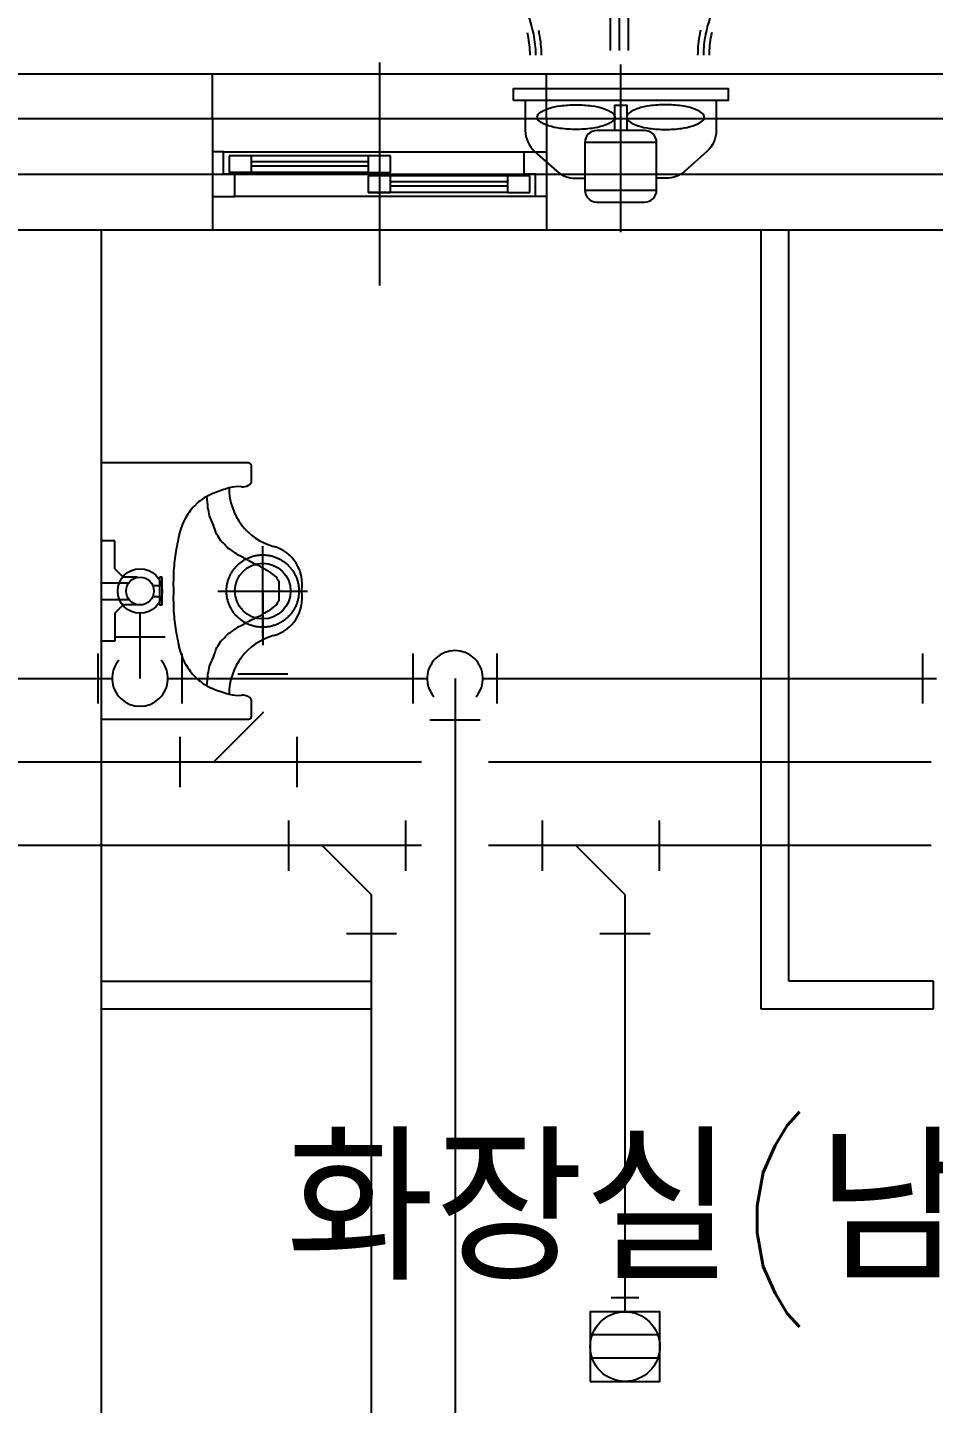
# Model space of a CAD drawing. Header units: millimetres. Extents: x 83956 to 461956, y 36707 to 125807.
# Drawn here: x 284222 to 285849, y 86797 to 89266 of the extents above; entities that cross this region are included whole.
import ezdxf

# ---------------------------------------------------------------- set-up
doc = ezdxf.new("R2010")
doc.units = ezdxf.units.MM
doc.header["$LTSCALE"] = 100
doc.header["$MEASUREMENT"] = 0
doc.linetypes.add('CEN', pattern=[62, 60, -1, 0, -1])
doc.linetypes.add('CENTER', pattern=[50.8, 31.75, -6.35, 6.35, -6.35])
for name, color, linetype in [('2', 2, 'CONTINUOUS'), ('ARCH', 9, 'CONTINUOUS'), ('CEN', 1, 'CEN'), ('PIPE', 3, 'CONTINUOUS')]:
    doc.layers.add(name, color=color, linetype=linetype)
doc.styles.add('GHS', font='romans.shx', dxfattribs={"bigfont": 'ghs.shx'})

# ---------------------------------------------------------------- blocks, each defined once
blk = doc.blocks.new('S19')
at = {"layer": 'CEN'}
for p, q in [((0, -80.5), (0, 80.5)), ((80.5, 0), (-80.5, 0))]:
    blk.add_line(p, q, dxfattribs=at)
blk.add_circle((0, 0), 65, dxfattribs=at)
at = {"layer": 'PIPE'}
blk.add_circle((0, 0), 50, dxfattribs=at)
blk = doc.blocks.new('fa1')
at = {"layer": '2', "color": 6, "linetype": 'ByBlock'}
for p, q in [((340.4, 400.9), (289.3, 330.5)), ((340.4, 400.9), (324.8, 315.3)), ((68.2, 13.7), (132.5, 13.7)), ((549.9, -2.4), (444, 21.7)), ((68.2, -2.4), (549.9, -2.4)), ((68.2, -18.5), (132.5, -18.5)), ((549.9, -2.4), (444, -26.5)), ((340.4, -405.7), (324.8, -320.1)), ((340.4, -405.7), (289.3, -335.3))]:
    blk.add_line(p, q, dxfattribs=at)
at = {"layer": '2', "color": 2}
for p, q in [((-182.4, -64.3), (-182.4, 64.3)), ((-96.7, 64.3), (-96.7, -64.3))]:
    blk.add_line(p, q, dxfattribs=at)
at = {"layer": '2', "color": 1, "linetype": 'CENTER'}
blk.add_line((-257.8, 0), (42.9, 0), dxfattribs=at)
at = {"layer": '2', "color": 6}
for points in [[(340.4, 400.9, -0.073592), (281.2, 281, -0.084473), (199.6, 197.5, -0.106416), (97.2, 152.2, -0.051838), (60, 148.4, -0.129669)], [(184.2, 187.1, -0.036845), (179.1, 189.8, -0.054222), (166.1, 200, -0.041151), (151.8, 216.5, -0.041151), (140.4, 235.2, -0.054222), (134.6, 250.7, -0.09724), (133.8, 265.8, -0.203195), (137.7, 272.2, -0.203195), (144.9, 273.9, -0.09724), (159.1, 268.5, -0.054222), (172.1, 258.2, -0.041151), (186.3, 241.7, -0.041151)], [(186.3, 241.7, -0.041151), (197.7, 223.1, -0.054222), (203.5, 207.6, -0.041608), (204.6, 201.1, -0.203195)], [(222.8, 160.6, -0.041151), (211.5, 179.2, -0.054222), (205.7, 194.7, -0.041608), (204.6, 201.1, -0.203195)], [(223, 216, -0.050521), (230.1, 212.5, -0.054222), (243.1, 202.3, -0.041151), (257.4, 185.7, -0.041151), (268.7, 167.1, -0.054222), (274.5, 151.6, -0.09724), (275.4, 136.5, -0.203195), (271.5, 130.1, -0.203195), (264.2, 128.4, -0.09724), (250.1, 133.8, -0.054222), (237.1, 144.1, -0.041151), (222.8, 160.6, -0.041151)], [(100.6, 163.4, -0.00542), (95.1, 162.3, -0.051838), (60, 158.7, -0.051838)], [(104.4, 143.2, -0.004714), (99.3, 142.1, -0.051838), (59.9, 138.1, -0.051838)], [(239.2, -2.4, 0.084944), (243.9, 13.5, 0.054222), (244.2, 34.2, 0.041151), (239.3, 61, 0.041151), (230.1, 86.7, 0.054222), (219.5, 104.5, 0.09724), (205.5, 117.2, 0.203195), (196.2, 118.5, 0.203195), (188.9, 112.7, 0.09724), (183.1, 94.7, 0.054222), (182.8, 74, 0.041151), (187.7, 47.2, 0.041151)], [(187.7, 47.2, 0.041151), (196.9, 21.5, 0.054222), (207.5, 3.7, 0.041608), (212.9, -2.4, 0.203195)], [(186.5, -2.4, 0.084944), (181.8, -18.3, 0.054222), (181.6, -39, 0.041151), (186.4, -65.8, 0.041151), (195.6, -91.5, 0.054222), (206.2, -109.3, 0.09724), (220.2, -122, 0.203195), (229.5, -123.3, 0.203195), (236.9, -117.5, 0.09724), (242.7, -99.5, 0.054222), (242.9, -78.8, 0.041151), (238, -52, 0.041151)], [(238, -52, 0.041151), (228.8, -26.3, 0.054222), (218.3, -8.5, 0.041608), (212.9, -2.4, 0.203195)], [(104.4, -148, 0.004714), (99.3, -146.9, 0.051838), (59.9, -142.9, 0.051838)], [(223, -220.8, 0.050521), (230.1, -217.3, 0.054222), (243.1, -207.1, 0.041151), (257.4, -190.5, 0.041151), (268.7, -171.9, 0.054222), (274.5, -156.4, 0.09724), (275.4, -141.3, 0.203195), (271.5, -134.9, 0.203195), (264.2, -133.2, 0.09724), (250.1, -138.6, 0.054222), (237.1, -148.8, 0.041151), (222.8, -165.4, 0.041151)], [(340.4, -405.7, 0.073592), (281.2, -285.7, 0.084473), (199.6, -202.3, 0.106416), (97.2, -157, 0.051838), (60, -153.2, 0.129669)], [(100.6, -168.2, 0.00542), (95.1, -167.1, 0.051838), (60, -163.5, 0.051838)], [(222.8, -165.4, 0.041151), (211.5, -184, 0.054222), (205.7, -199.5, 0.041608), (204.6, -205.9, 0.203195)], [(184.2, -191.9, 0.036845), (179.1, -194.6, 0.054222), (166.1, -204.8, 0.041151), (151.8, -221.3, 0.041151), (140.4, -240, 0.054222), (134.6, -255.5, 0.09724), (133.8, -270.6, 0.203195), (137.7, -277, 0.203195), (144.9, -278.7, 0.09724), (159.1, -273.3, 0.054222), (172.1, -263, 0.041151), (186.3, -246.5, 0.041151)], [(186.3, -246.5, 0.041151), (197.7, -227.9, 0.054222), (203.5, -212.4, 0.041608), (204.6, -205.9, 0.203195)]]:
    blk.add_lwpolyline(points, format="xyb", dxfattribs=at)
at = {"layer": '2', "color": 2}
blk.add_lwpolyline([(-21.4, -192.9), (0, -192.9), (0, 192.9), (-21.4, 192.9)], close=True, dxfattribs=at)
for points in [[(-21.4, 171.4), (-75.6, 171.4, 0.214003), (-112.9, 154.7), (-148.3, 115, 0.183909), (-161, 81.7), (-161, 64.3)], [(-21.4, -171.4), (-75.6, -171.4, -0.214003), (-112.9, -154.7), (-148.3, -115, -0.183909), (-161, -81.7), (-161, -64.3)]]:
    blk.add_lwpolyline(points, format="xyb", dxfattribs=at)
at = {"layer": '2', "color": 1}
for points in [[(-51.4, 150, -0.233438), (-44.7, 146.7, -0.086803), (-35.8, 129.6, -0.044154), (-31.2, 108.9, -0.032668), (-29.3, 80.4, -0.032668), (-31.2, 51.8, -0.044154), (-35.8, 31.1, -0.086803), (-44.7, 14, -0.233438), (-51.4, 10.7, -0.233438), (-58.1, 14, -0.086803), (-67, 31.1, -0.044154), (-71.6, 51.8, -0.032668), (-73.5, 80.4, -0.032668), (-71.6, 108.9, -0.044154), (-67, 129.6, -0.086803), (-58.1, 146.7, -0.233438)], [(-51.4, -150, 0.233438), (-44.7, -146.7, 0.086803), (-35.8, -129.6, 0.044154), (-31.2, -108.9, 0.032668), (-29.3, -80.4, 0.032668), (-31.2, -51.8, 0.044154), (-35.8, -31.1, 0.086803), (-44.7, -14, 0.233438), (-51.4, -10.7, 0.233438), (-58.1, -14, 0.086803), (-67, -31.1, 0.044154), (-71.6, -51.8, 0.032668), (-73.5, -80.4, 0.032668), (-71.6, -108.9, 0.044154), (-67, -129.6, 0.086803), (-58.1, -146.7, 0.233438)]]:
    blk.add_lwpolyline(points, format="xyb", close=True, dxfattribs=at)
at = {"layer": '2', "color": 2}
blk.add_lwpolyline([(-96.7, 64.3, -0.414214), (-75.3, 42.9), (-75.3, -42.9, -0.414214), (-96.7, -64.3), (-182.4, -64.3, -0.414214), (-203.8, -42.9), (-203.8, 42.9, -0.414214), (-182.4, 64.3)], format="xyb", close=True, dxfattribs=at)
at = {"layer": '2', "color": 1}
blk.add_lwpolyline([(-75.3, -10.7), (-30, -10.7), (-30, 10.7), (-75.3, 10.7)], dxfattribs=at)

msp = doc.modelspace()

# ---------------------------------------------------------------- linework, layer by layer
at = {"layer": 'ARCH', "ltscale": 2}
for p, q in [((284853.8, 89203.1), (284853.8, 88803.1)), ((283953.8, 89103.1), (284553.8, 89103.1)), ((284553.8, 89103.1), (284553.8, 88903.1)), ((284553.8, 89103.1), (285153.8, 89103.1)), ((285153.8, 89103.1), (287553.8, 89103.1)), ((285153.8, 89103.1), (285153.8, 88903.1)), ((284573.8, 89043.1), (284553.8, 89043.1)), ((284553.8, 89043.1), (284553.8, 89018.1)), ((284573.8, 89043.1), (285113.8, 89043.1)), ((284573.8, 89003.1), (284573.8, 89043.1)), ((284623.8, 89036.1), (284583.8, 89036.1)), ((284583.8, 89036.1), (284583.8, 89006.1)), ((284833.8, 89036.1), (284623.8, 89036.1)), ((284623.8, 89006.1), (284623.8, 89036.1)), ((284873.8, 89036.1), (284833.8, 89036.1)), ((284833.8, 89036.1), (284833.8, 89006.1)), ((284873.8, 89006.1), (284873.8, 89036.1)), ((285113.8, 89003.1), (285113.8, 89043.1)), ((285113.8, 89043.1), (285153.8, 89043.1)), ((285153.8, 89043.1), (285153.8, 89018.1)), ((284833.8, 89006.1), (284583.8, 89006.1)), ((284583.8, 89006.1), (284623.8, 89006.1)), ((284833.8, 89025.1), (284623.8, 89025.1)), ((284833.8, 89017.1), (284623.8, 89017.1)), ((284833.8, 89006.1), (284873.8, 89006.1)), ((284553.8, 88988.1), (284553.8, 88963.1)), ((284593.8, 89003.1), (284573.8, 89003.1)), ((284593.8, 88963.1), (284593.8, 89003.1)), ((284873.8, 89000.1), (284833.8, 89000.1)), ((284833.8, 89000.1), (284833.8, 88970.1)), ((285083.8, 89000.1), (284873.8, 89000.1)), ((284873.8, 88970.1), (284873.8, 89000.1)), ((285083.8, 88989.1), (284873.8, 88989.1)), ((285083.8, 88981.1), (284873.8, 88981.1)), ((285123.8, 89000.1), (285083.8, 89000.1)), ((285083.8, 89000.1), (285083.8, 88970.1)), ((285133.8, 89003.1), (285113.8, 89003.1)), ((285123.8, 88970.1), (285123.8, 89000.1)), ((285133.8, 88963.1), (285133.8, 89003.1)), ((285153.8, 88988.1), (285153.8, 88963.1)), ((284553.8, 88963.1), (284593.8, 88963.1)), ((285133.8, 88963.1), (284593.8, 88963.1)), ((285083.8, 88970.1), (284833.8, 88970.1)), ((284833.8, 88970.1), (284873.8, 88970.1)), ((285083.8, 88970.1), (285123.8, 88970.1)), ((285153.8, 88963.1), (285133.8, 88963.1)), ((283953.8, 88903.1), (284553.8, 88903.1)), ((284553.8, 88903.1), (285153.8, 88903.1)), ((285153.8, 88903.1), (286653.8, 88903.1))]:
    msp.add_line(p, q, dxfattribs=at)
at = {"layer": 'ARCH', "linetype": 'ByBlock', "ltscale": 2}
for p, q in [((280846.6, 89183.1), (287512.4, 89183.1)), ((284553.8, 89103.1), (284553.8, 89183.1)), ((285153.8, 89103.1), (285153.8, 89183.1)), ((280846.6, 89003.1), (287512.4, 89003.1))]:
    msp.add_line(p, q, dxfattribs=at)
at = {"layer": 'ARCH'}
for p, q in [((284353.8, 88903.1), (284353.8, 85803.1)), ((285538.8, 88903.1), (285538.8, 87504.8)), ((285588.8, 87554.8), (285588.8, 88903.1)), ((284488.8, 88484.7), (284353.8, 88484.7)), ((284618.8, 88484.7), (284488.8, 88484.7)), ((284623.8, 88469.7), (284623.8, 88479.7)), ((284623.8, 88449.7), (284623.8, 88469.7)), ((284378.8, 88344.7), (284353.8, 88344.7)), ((284378.8, 88294.7), (284378.8, 88344.7)), ((284393.8, 88279.7), (284378.8, 88294.7)), ((284353.8, 88269.7), (284403.8, 88269.7)), ((284418.8, 88279.7), (284393.8, 88279.7)), ((284448.8, 88264.7), (284458.8, 88264.7)), ((284463.8, 88279.7), (284458.8, 88279.7)), ((284458.8, 88279.7), (284458.8, 88229.7)), ((284463.8, 88229.7), (284463.8, 88279.7)), ((284353.8, 88239.7), (284403.8, 88239.7)), ((284448.8, 88244.7), (284458.8, 88244.7)), ((284393.8, 88229.7), (284378.8, 88214.7)), ((284378.8, 88214.7), (284378.8, 88164.7)), ((284418.8, 88229.7), (284393.8, 88229.7)), ((284458.8, 88229.7), (284463.8, 88229.7)), ((284378.8, 88164.7), (284353.8, 88164.7)), ((284623.8, 88039.7), (284623.8, 88059.7)), ((284353.8, 88024.7), (284488.8, 88024.7)), ((284488.8, 88024.7), (284618.8, 88024.7)), ((284623.8, 88029.7), (284623.8, 88039.7)), ((284353.8, 87554.8), (284839, 87554.8)), ((284839, 87554.8), (284839, 87504.8)), ((285848.8, 87554.8), (285588.8, 87554.8)), ((285848.8, 87504.8), (285848.8, 87554.8)), ((284353.8, 87504.8), (284839, 87504.8)), ((285538.8, 87504.8), (285848.8, 87504.8))]:
    msp.add_line(p, q, dxfattribs=at)
msp.add_circle((284423.8, 88254.7), 25, dxfattribs=at)
for centre, radius, start, end in [((284618.8, 88479.7), 5, 45, 90), ((284618.8, 88479.7), 5, 0, 45), ((284679.3, 88108.3), 344.9, 106.0728, 110.556), ((284600.4, 88382.3), 59.8, 84.7623, 106.0728), ((284692.7, 88439.7), 108.9, 180, 254.6079), ((284607.8, 88463.4), 21.7, 264.7623, 300.509), ((284607.9, 88463.4), 21.6, 300.509, 315), ((284621.5, 88449.7), 2.35, 315, 0), ((284608, 88321.1), 122.3, 126.8699, 133.5138), ((284577.9, 88361.2), 72.1, 118.2166, 126.8699), ((284599.7, 88320.5), 118.2, 110.556, 118.2166), ((284362, 88398.8), 183.7, 1.5216, 8.1301), ((284588.7, 88341.4), 94.2, 133.5138, 151.3895), ((284466.2, 88377.9), 83.4, 8.1301, 17.9409), ((284237.8, 88251.5), 340.4, 17.9409, 23.9625), ((284617.8, 88325.5), 127.4, 151.3895, 166.7484), ((286037.2, 88039.3), 1575.4, 168.6901, 169.3754), ((284684.9, 88309.7), 196.3, 166.7484, 168.6901), ((284523.4, 88324.5), 49.7, 23.9625, 39.7554), ((284501.2, 88263.6), 105.6, 39.7554, 50.1944), ((284769.9, 88277), 285.9, 169.3754, 176.1859), ((284525.6, 88231.9), 114.3, 50.1944, 60.226), ((284518.6, 88139.6), 197.2, 60.226, 65.9939), ((284645.3, 88267.6), 69.7, 349.4029, 74.6079), ((284906.5, 88267.9), 422.9, 176.1859, 181.7853), ((284765, 88582.9), 310, 241.3944, 245.9939), ((284763.7, 88487.1), 225.1, 236.3099, 241.3944), ((284750.3, 88401.9), 146.8, 230.0129, 236.3099), ((284681.5, 88282.3), 12.9, 191.3099, 230.0129), ((284727.9, 88265.6), 55.1, 172.875, 191.3099), ((284906.5, 88241.6), 422.9, 178.2147, 183.8141), ((284645.3, 88241.9), 69.7, 285.3921, 10.5971), ((284727.9, 88243.9), 55.1, 168.6901, 187.125), ((284763.7, 88022.4), 225.1, 118.6056, 123.6901), ((284750.3, 88107.6), 146.8, 123.6901, 129.9871), ((284681.5, 88227.2), 12.9, 129.9871, 168.6901), ((284769.9, 88232.5), 285.9, 183.8141, 190.6246), ((284525.6, 88277.6), 114.3, 299.774, 309.8056), ((284518.6, 88369.9), 197.2, 294.0061, 299.774), ((284765, 87926.5), 310, 114.0061, 118.6056), ((286037.2, 88470.2), 1575.4, 190.6246, 191.3099), ((284523.4, 88184.9), 49.7, 320.2446, 336.0375), ((284501.2, 88245.9), 105.6, 309.8056, 320.2446), ((284692.7, 88069.7), 108.9, 105.3921, 180), ((284684.9, 88199.7), 196.3, 191.3099, 193.2516), ((284617.8, 88183.9), 127.4, 193.2516, 208.6105), ((284237.8, 88258), 340.4, 336.0375, 342.0591), ((284588.7, 88168.1), 94.2, 208.6105, 226.4862), ((284466.2, 88131.5), 83.4, 342.0591, 351.8699), ((284608, 88188.4), 122.3, 226.4862, 233.1301), ((284577.9, 88148.3), 72.1, 233.1301, 241.7834), ((284362, 88110.7), 183.7, 351.8699, 358.4784), ((284599.7, 88188.9), 118.2, 241.7834, 249.444), ((284679.3, 88401.1), 344.9, 249.444, 253.9272), ((284600.4, 88127.2), 59.8, 253.9272, 275.2377), ((284607.8, 88046), 21.7, 59.491, 95.2377), ((284607.9, 88046.1), 21.6, 45, 59.491), ((284621.5, 88059.7), 2.35, 0, 45), ((284618.8, 88029.7), 5, 270, 315), ((284618.8, 88029.7), 5, 315, 0)]:
    msp.add_arc(centre, radius, start, end, dxfattribs=at)
at = {"layer": 'PIPE', "color": 4, "ltscale": 2}
for p, q in [((284644.2, 88254.7), (284644.2, 88157.8)), ((284644.2, 88036.2), (284555.8, 87947.8)), ((284644.2, 88037.8), (284644.2, 88036.2)), ((284929.5, 87947.8), (282651.8, 87947.8)), ((285844.4, 87947.8), (285049.5, 87947.8)), ((284929.5, 87797.8), (282651.8, 87797.8)), ((284839.5, 87709.4), (284751.1, 87797.8)), ((285844.4, 87797.8), (285049.5, 87797.8)), ((285294.9, 87709.4), (285206.5, 87797.8)), ((284839.5, 85304.2), (284839.5, 87709.4)), ((285294.9, 86961.2), (285294.9, 87709.4))]:
    msp.add_line(p, q, dxfattribs=at)
at = {"layer": 'PIPE'}
msp.add_line((284423.8, 88097.8), (284423.8, 88214.7), dxfattribs=at)
at = {"layer": 'PIPE', "color": 2, "ltscale": 2}
for p, q in [((284378.8, 88172.8), (284468.8, 88172.8)), ((284348.8, 88052.8), (284348.8, 88142.8)), ((284498.8, 88142.8), (284498.8, 88052.8)), ((284914.5, 88052.8), (284914.5, 88142.8)), ((285064.5, 88142.8), (285064.5, 88052.8)), ((285829.4, 88052.8), (285829.4, 88142.8)), ((284599.2, 88106.2), (284689.2, 88106.2)), ((285034.5, 88022.8), (284944.5, 88022.8)), ((284495.8, 87902.8), (284495.8, 87992.8)), ((284705.8, 87902.8), (284705.8, 87992.8)), ((284691.1, 87752.8), (284691.1, 87842.8)), ((284901.1, 87752.8), (284901.1, 87842.8)), ((285146.5, 87752.8), (285146.5, 87842.8)), ((285356.5, 87752.8), (285356.5, 87842.8)), ((284884.5, 87639.4), (284794.5, 87639.4)), ((285339.9, 87639.4), (285249.9, 87639.4)), ((285319.9, 86986.2), (285269.9, 86986.2)), ((285353.8, 86919.5), (285236, 86919.5)), ((285353.8, 86877.9), (285236, 86877.9))]:
    msp.add_line(p, q, dxfattribs=at)
at = {"layer": 'PIPE', "ltscale": 2}
for p, q in [((283480.9, 88097.8), (284373.8, 88097.8)), ((284473.8, 88097.8), (284939.5, 88097.8)), ((284989.5, 88097.8), (284989.5, 85304.2)), ((285039.5, 88097.8), (285854.4, 88097.8))]:
    msp.add_line(p, q, dxfattribs=at)
at = {"layer": 'PIPE', "color": 2, "ltscale": 2}
msp.add_lwpolyline([(285232.4, 86836.2), (285357.4, 86836.2), (285357.4, 86961.2), (285232.4, 86961.2), (285232.4, 86836.2)], dxfattribs=at)
at = {"layer": 'PIPE', "color": 1}
msp.add_lwpolyline([(285414.7, 86910.6, 0, 40, 0), (285534.7, 86910.6, 0, 0, 0), (285763.3, 86910.6, 0, 0, 0)], format="xyseb", dxfattribs=at)
at = {"layer": 'PIPE'}
msp.add_circle((284423.8, 88254.7), 40, dxfattribs=at)
at = {"layer": 'PIPE', "color": 2, "ltscale": 2}
msp.add_circle((285294.9, 86898.7), 62.5, dxfattribs=at)
for centre, start, end in [((284989.5, 88097.8), 319, 221), ((284423.8, 88097.8), 139, 41)]:
    msp.add_arc(centre, 50, start, end, dxfattribs=at)

# ---------------------------------------------------------------- block references
at = {"layer": 'PIPE', "xscale": -1, "rotation": 270}
msp.add_blockref('fa1', (285287.2, 89156.7), dxfattribs=at)
at = {"layer": 'PIPE', "rotation": 270}
msp.add_blockref('S19', (284644.2, 88254.7), dxfattribs=at)

# ---------------------------------------------------------------- texts
at = {"layer": 'ARCH', "style": 'GHS'}
msp.add_text('화장실(남)', height=253.12, dxfattribs=at).set_placement((284685.3, 87018.4))

doc.saveas('drawing.dxf')
